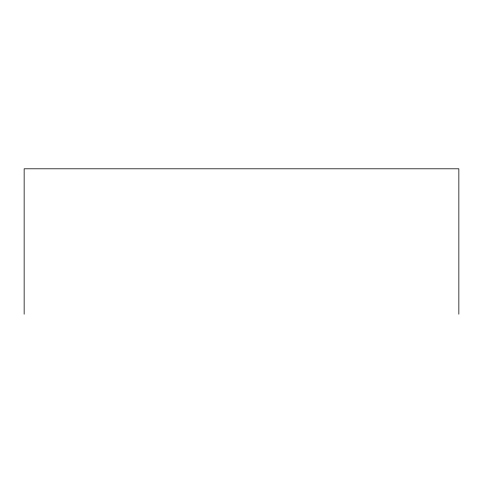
<?xml version="1.0" encoding="UTF-8"?>
<svg xmlns="http://www.w3.org/2000/svg" width="483" height="483" viewBox="0 0 483 483"><rect width="100%" height="100%" fill="white"/><g stroke="black" fill="none" stroke-linecap="round" stroke-linejoin="round"><path stroke-width="0.72" d="M458.85 314.198L458.85 168.802L24.15 168.802L24.15 314.198"/></g></svg>
